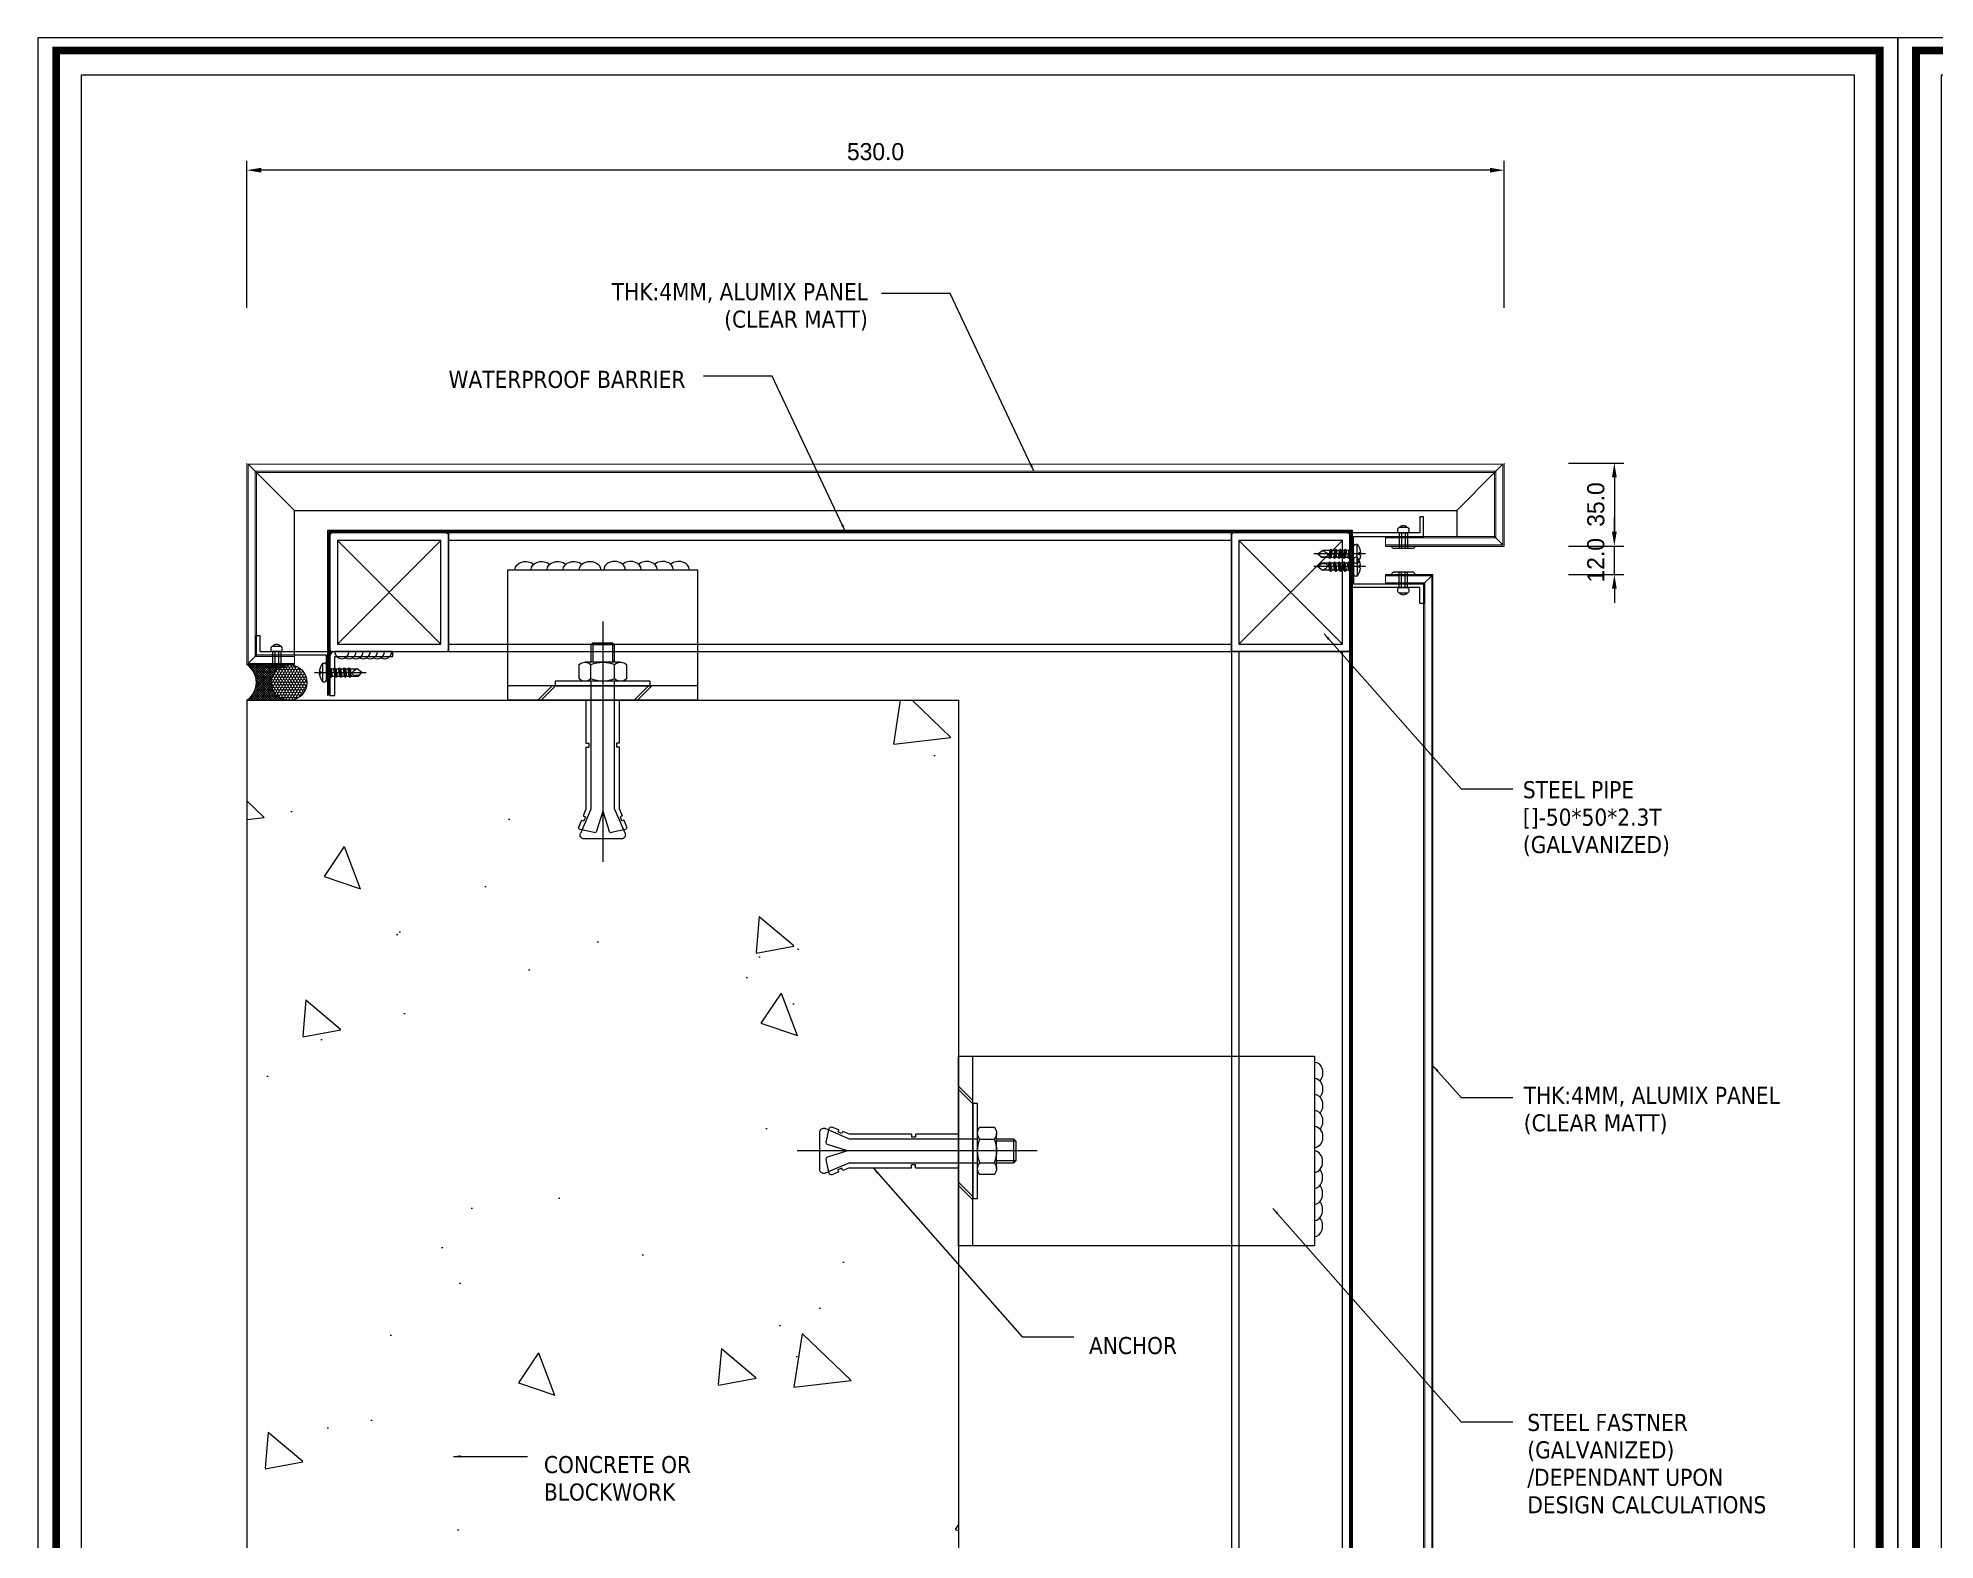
# Model space of a CAD drawing. Header units: millimetres. Extents: x 7297 to 60227, y -7497 to 19324.
# Drawn here: x 14381 to 15180, y 10551 to 11184 of the extents above; entities that cross this region are included whole.
import ezdxf

# ---------------------------------------------------------------- set-up
doc = ezdxf.new("R2010")
doc.units = ezdxf.units.MM
doc.linetypes.add('HIDDEN', pattern=[0.375, 0.25, -0.125])
for name, color, linetype in [('NS_AL_MOLD', 7, 'Continuous'), ('NS_BRACKET_NUTS', 1, 'Continuous'), ('NS_CAULKING', 8, 'Continuous'), ('NS_COL_GREEN', 3, 'Continuous'), ('NS_COL_L-GREY', 8, 'Continuous'), ('NS_COL_MAGENTA', 6, 'Continuous'), ('NS_COL_RED', 1, 'Continuous'), ('NS_COL_YELLOW', 2, 'Continuous'), ('NS_CON', 8, 'Continuous'), ('NS_DIM', 1, 'Continuous'), ('NS_FORM', 7, 'Continuous'), ('NS_FRAME', 253, 'Continuous'), ('NS_PIPE_FRAME', 2, 'Continuous'), ('NS_RIVET_SCREW', 1, 'Continuous'), ('NS_TEXT', 2, 'Continuous'), ('NS_WATERPROOF', 150, 'Continuous'), ('NS_WELD', 1, 'Continuous')]:
    doc.layers.add(name, color=color, linetype=linetype)
doc.layers.add('NS_AL_PANEL', color=32, linetype='Continuous', lineweight=9)
doc.styles.add('Expo M', font='Expo M.ttf')
doc.styles.add('HGTXT', font='romans.shx', dxfattribs={"bigfont": 'whgtxt.shx'})
doc.dimstyles.new('DS2', dxfattribs={"dimscale": 2, "dimtxt": 1.8, "dimasz": 1.5, "dimexe": 1, "dimexo": 1, "dimgap": 0.5, "dimtad": 1, "dimtoh": 1, "dimdec": 1, "dimzin": 1, "dimdsep": 46, "dimtxsty": 'Expo M', "dimcen": 2, "dimadec": 1, "dimazin": 0, "dimtfac": 1, "dimtdec": 4, "dimtix": 1, "dimtmove": 1, "dimatfit": 3, "dimfxl": 1, "dimtolj": 1, "dimtzin": 1, "dimarcsym": 0})
doc.dimstyles.new('N-SPACE', dxfattribs={"dimscale": 4, "dimtxt": 1.8, "dimasz": 1.5, "dimexe": 1, "dimexo": 1, "dimgap": 1, "dimtad": 1, "dimtoh": 1, "dimdec": 1, "dimzin": 1, "dimdsep": 46, "dimtxsty": 'Expo M', "dimcen": 2, "dimclrd": 1, "dimclre": 1, "dimclrt": 2, "dimadec": 1, "dimazin": 0, "dimtfac": 1, "dimtdec": 1, "dimtix": 1, "dimtmove": 1, "dimatfit": 3, "dimfxl": 1, "dimtolj": 1, "dimtzin": 1, "dimarcsym": 0})

# ---------------------------------------------------------------- blocks, each defined once
blk = doc.blocks.new('피스')
for p, q in [((-4, 1.5), (-4, 1.000000000001818)), ((-4, 1.5), (4, 1.5)), ((-3, 0), (3, 0)), ((-0.5, 2.979417234224456), (-0.3999999999941792, 2.303861639979004)), ((-0.3999999999941792, 2.303861639979004), (0.4000000000087312, 2.303861639979004)), ((0, 4.994234959285676), (-1.45519e-11, -16.76617960838484)), ((0.5, 2.979417234226275), (0.4000000000087312, 2.303861639979004)), ((4, 1.5), (4, 1)), ((2, -1.5), (-2, -2)), ((-1.5, -1.5), (-2, -2)), ((-2, -2), (-1.5, -2.5)), ((-1.5, -3.5), (-2, -4)), ((2, -3.5), (-2, -4)), ((-2, -4), (-1.5, -4.5)), ((-1.5, -5.5), (-2, -6)), ((2, -5.5), (-2, -6)), ((-2, -6), (-1.5, -6.5)), ((-1.5, -7.5), (-2, -8)), ((2, -7.5), (-2, -8)), ((-1.5, -0.499999999998181), (-1.5, -1.5)), ((1.5, -1), (-1.5, -1.5)), ((1.5, -2), (-1.5, -2.5)), ((-1.5, -2.5), (-1.5, -3.5)), ((1.5, -3), (-1.5, -3.5)), ((1.5, -4), (-1.5, -4.5)), ((-1.5, -4.5), (-1.5, -5.5)), ((1.5, -5), (-1.5, -5.5)), ((1.5, -6), (-1.5, -6.5)), ((-1.5, -6.5), (-1.5, -7.5)), ((1.5, -7), (-1.5, -7.5)), ((1.5, -0.5), (1.5, -1)), ((1.5, -1), (2, -1.5)), ((2, -1.5), (1.5, -2)), ((1.5, -2), (1.5, -3)), ((1.5, -3), (2, -3.5)), ((2, -3.5), (1.5, -4)), ((1.5, -4), (1.5, -5)), ((1.5, -5), (2, -5.5)), ((2, -5.5), (1.5, -6)), ((1.5, -6), (1.5, -7)), ((1.5, -7), (2, -7.5)), ((2, -7.5), (1.5, -8)), ((-2, -8), (-1.5, -8.5)), ((-1.5, -9.5), (-2, -10)), ((2, -9.5), (-2, -10)), ((-2, -10), (-1.5, -10.5)), ((1.5, -8), (-1.5, -8.5)), ((-1.5, -8.5), (-1.5, -9.5)), ((1.5, -9), (-1.5, -9.5)), ((1.5, -10), (-1.5, -10.5)), ((-1.5, -10.5), (-1.5, -13.5)), ((0, -15), (-1.5, -13.5)), ((-1.269135901500703, -13.5375327857655), (-1.269135901500703, -11.96914375120104)), ((0, -15), (-1.269135901500703, -13.5375327857655)), ((0, -15), (1.5, -13.02794578865905)), ((1.5, -13.02794578865905), (0.5961351330624894, -11.4678394157454)), ((1.5, -8), (1.5, -9)), ((1.5, -9), (2, -9.5)), ((2, -9.5), (1.5, -10)), ((1.5, -10), (1.5, -13.02794578865905))]:
    blk.add_line(p, q)
for centre, radius, start, end in [((0, -3.083333333335759), 6.08333333333516, 94.71456054081824, 131.1120904393839), ((-3, 1.000000000001818), 1, 180, 270), ((-2, -0.499999999998181), 0.5, 0, 90), ((0, -3.083333333335759), 6.08333333333516, 48.88790956061607, 85.28543945918176), ((2, -0.5), 0.5, 90, 180), ((3, 1), 1, 270, 0), ((-0.2691359015007038, -11.96914375120104), 1, 30.08633172329508, 180)]:
    blk.add_arc(centre, radius, start, end)
blk = doc.blocks.new('N-SCREW')
blk.add_blockref('피스', (17.25025960282073, -1.028045323091646))
blk = doc.blocks.new('*U98')
for p, q in [((1.000000000003638, 49.99999999998909), (0, 49.99999999998545)), ((3.637978807091713e-12, 48.99999999998909), (0, 49.99999999998545)), ((9.094947017729282e-11, 48.99999999998909), (3.637978807091713e-12, 0.9999999999890861)), ((49.00000000019281, 49.99999999998909), (1.000000000090949, 49.99999999998909)), ((49.00000000000364, 49.99999999998909), (50.00000000000728, 49.99999999998545)), ((50.00000000000364, 48.99999999998909), (50.00000000000728, 49.99999999998545)), ((50.00000000000364, 0.9999999999890861), (50.00000000019281, 48.99999999998909)), ((3.20000000005166, 3.199999999957071), (46.80000000014479, 46.8000000000211)), ((46.80000000001382, 3.200000000000728), (3.200000000080763, 46.79999999996289)), ((3.637978807091713e-12, 0.999999999996362), (0, 0)), ((1.000000000003638, -3.637978807091713e-12), (0, 0)), ((50.00000000000364, 0.9999999999890861), (50.00000000000728, -7.275957614183426e-12)), ((1.000000000003638, -1.091393642127514e-11), (49.00000000000364, -1.091393642127514e-11)), ((49.00000000000364, -1.091393642127514e-11), (50.00000000000728, -7.275957614183426e-12))]:
    blk.add_line(p, q)
blk.add_lwpolyline([(3.200000000080763, 46.79999999997744), (3.200000000008004, 3.200000000000728), (46.80000000001382, 3.200000000000728), (46.80000000018845, 46.79999999997744)], close=True)
for centre, radius, start, end in [((1.000000000087311, 48.99999999999272), 0.9999999999962358, 89.99999999979156, 180.0000000002084), ((49.00000000018917, 48.99999999998545), 1.000000000003558, 2.08440831604393e-10, 89.99999999979156), ((1.000000000007276, 0.999999999992724), 1.000000000003781, 180.0000000002084, 269.9999999997916), ((49.00000000000728, 0.9999999999854481), 0.9999999999964124, 269.9999999997916, 2.08440831604393e-10)]:
    blk.add_arc(centre, radius, start, end)
blk = doc.blocks.new('AL-TEMPLATE')
at = {"color": 8}
for p, q in [((2716.817341244991, 1392.968256307027), (2800.017341244944, 1392.968256307027)), ((2716.817341244991, 1376.328256307072), (2800.017341244944, 1376.328256307072)), ((2716.817341244991, 1359.688256307058), (2800.017341244944, 1359.688256307058)), ((2716.817341244991, 1343.048256307044), (2800.017341244944, 1343.048256307044)), ((2716.817341244991, 1326.40825630703), (2800.017341244944, 1326.40825630703)), ((2716.817341244991, 1309.768256307074), (2800.017341244944, 1309.768256307074)), ((2716.817341244991, 1293.12825630706), (2800.017341244944, 1293.12825630706)), ((2716.817341244991, 1276.488256307046), (2800.017341244944, 1276.488256307046)), ((2716.817341244991, 1259.848256307032), (2800.017341244944, 1259.848256307032)), ((2716.817341244991, 1243.208256307193), (2800.017341244944, 1243.208256307193)), ((2716.817341244991, 1209.928256307106), (2800.017341244944, 1209.928256307106)), ((2716.817341244991, 1193.288256307093), (2800.017341244944, 1193.288256307093)), ((2716.817341244991, 1176.648256307137), (2800.017341244944, 1176.648256307137)), ((2716.817341244991, 1118.408256307088), (2800.017341244944, 1118.408256307088)), ((2716.817341244991, 1076.808256307053), (2800.017341244944, 1076.808256307053)), ((2716.817341244991, 1051.848256307032), (2800.017341244944, 1051.848256307032))]:
    blk.add_line(p, q, dxfattribs=at)
at = {"color": 7, "ltscale": 2}
blk.add_lwpolyline([(1972.337341245009, 1515.248256307055), (1972.337341245009, 921.2482563070553), (2812.337341245009, 921.2482563070553), (2812.337341245009, 1515.248256307055)], close=True, dxfattribs=at)
at = {"color": 8}
for points, const_width in [([(1976.337341245009, 1509.448256307067), (2808.337341245009, 1509.448256307067), (2808.337341245009, 927.0482563070436), (1976.337341245009, 927.0482563070436)], 2.49600000000001), ([(2716.817341244991, 1501.315819858999), (2800.017341244944, 1501.315819858999), (2800.017341244944, 1418.115819859046), (2716.817341244991, 1418.115819859046)], 1.664000000000007), ([(2716.817341244991, 1409.795819859039), (2800.017341244944, 1409.795819859039), (2800.017341244944, 1026.888256307069), (2716.817341244991, 1026.888256307069)], 1.664000000000007)]:
    blk.add_lwpolyline(points, close=True, dxfattribs=dict(at, const_width=const_width))
at = {"color": 9}
blk.add_lwpolyline([(1984.073093346065, 1501.315819858999), (2709.081589143934, 1501.315819858999), (2709.081589143934, 935.1806927550533), (1984.073093346065, 935.1806927550533)], close=True, dxfattribs=at)
at = {"color": 8, "const_width": 1.664000000000007}
for points in [[(2716.817341244991, 1226.56825630712), (2800.017341244944, 1226.56825630712)], [(2716.817341244991, 1160.008256307123), (2800.017341244944, 1160.008256307123)]]:
    blk.add_lwpolyline(points, dxfattribs=at)
at = {"color": 146, "true_color": 0x105689, "insert": (2721.064084730931, 1496.933776893115), "char_height": 3.669809794559644, "attachment_point": 1, "style": 'HGTXT'}
blk.add_mtext('{\\fExpo M|b0|i0|c129|p18;엔스페이스 (주)}', dxfattribs=at)
at = {"insert": (2720.942790329573, 1489.171685933317), "char_height": 2.348678268518172, "attachment_point": 1, "style": 'HGTXT'}
blk.add_mtext('서울시 강남구 논현로 161길11 엔빌딩 4F\\PTEL 02 575-2077  FAX 02 575-2071', dxfattribs=at)
at = {"color": 8, "char_height": 2.555904000000012, "attachment_point": 1}
for s, insert, width in [('NOTE', (2720.758984766413, 1404.725116502454), 438.9675663360018), ('DESIGNED BYNOTE', (2719.009706649907, 1224.393257073029), 438.9675663360018), ('DRAWN BYNOTE', (2719.557141416684, 1209.040793254466), 438.9675663360018), ('CHECKED BYNOTE', (2719.557141416684, 1192.245637713368), 438.9675663360018), ('APPROVED BYNOTE', (2720.104568006915, 1175.040101810959), 438.9675663360018), ('DRAWING TITLE', (2720.104568006915, 1158.400101811003), 438.9675264000018), ('SCALE', (2720.104568006915, 1116.800101810968), 438.9675264000018), ('{\\fﾱﾼﾸﾲ|b0|i0|c129|p49;DATE}', (2720.104568006915, 1075.200101810875), 438.9675264000018), ('SHEET NO.', (2720.104568006915, 1050.240101810912), 438.9675264000018)]:
    blk.add_mtext(s, dxfattribs=dict(at, insert=insert, width=width))
blk = doc.blocks.new('*U211')
blk.add_lwpolyline([(0, 0), (50, 0), (50, 540.6167086481364), (0, 540.6167086481364)], close=True)
at = {"linetype": 'HIDDEN'}
blk.add_lwpolyline([(3.199999999999818, 0), (46.80000000000018, 0), (46.80000000000018, 540.6167086481364), (3.199999999999818, 540.6167086481364)], close=True, dxfattribs=at)
blk = doc.blocks.new('set anchor')
for p, q in [((0, -27.16666666666606), (0, 74.08333333333303)), ((7.878024141747574, 64.5), (-7.878024141748028, 64.5)), ((-8.887587518995133, 56.51063546415207), (-10.05254737541873, 59.42303510521106)), ((-3.660509358127456, 61.83470162411959), (-9.459592181196513, 60.54601655232636)), ((-5.000000000000455, 51.99999999999909), (-9.40728351726466, 62.17065427060879)), ((-8.887587518995133, 56.51063546415207), (-7.97772672293604, 56.84929640348037)), ((-7.28697478498998, 55.15260646604929), (-7.97772672293604, 56.84929640348037)), ((-4.547473508864641e-13, 52.83333333333303), (-2.685629159934251, 61.27388212169717)), ((0, 52.83333333333303), (2.685629159933796, 61.27388212169717)), ((9.459592181196058, 60.54601655232636), (3.660509358127001, 61.83470162411959)), ((5, 51.99999999999909), (9.407283517264204, 62.17065427060879)), ((7.286974784989525, 55.15260646604929), (7.977726722935586, 56.84929640348037)), ((8.887587518994224, 56.51063546415207), (7.977726722935586, 56.84929640348037)), ((8.887587518994678, 56.51063546415207), (10.05254737541782, 59.42303510521106)), ((-8.19805604530302, 54.78680677992088), (-7.28697478498998, 55.15260646604929)), ((-7.08333333333394, 51.99999999999909), (-8.19805604530302, 54.78680677992088)), ((-7.08333333333394, 25.83333333333394), (-7.08333333333394, 51.99999999999909)), ((-5.000000000000455, -2), (-5.000000000000455, 51.99999999999909)), ((5, 51.99999999999909), (5, -2)), ((7.08333333333303, 51.99999999999909), (8.19805604530211, 54.78680677992088)), ((7.08333333333303, 51.99999999999909), (7.08333333333303, 25.83333333333394)), ((8.19805604530211, 54.78680677992088), (7.286974784989525, 55.15260646604929)), ((-7.08333333333394, 25.83333333333394), (-5.833333333333485, 25.83333333333394)), ((-7.08333333333394, 6), (-7.08333333333394, 24.16666666666697)), ((-7.08333333333394, 24.16666666666697), (-5.833333333333485, 24.16666666666697)), ((-5.833333333333485, 24.16666666666697), (-5.833333333333485, 25.83333333333394)), ((7.08333333333303, 25.83333333333394), (5.83333333333303, 25.83333333333394)), ((5.83333333333303, 24.16666666666697), (5.83333333333303, 25.83333333333394)), ((7.08333333333303, 24.16666666666697), (5.83333333333303, 24.16666666666697)), ((7.08333333333303, 24.16666666666697), (7.08333333333303, 6)), ((-20, 0), (20, 0)), ((-20, -2), (-20, 0)), ((20, 0), (20, -2)), ((20, -2), (-20, -2)), ((7.5, -2), (-7.499999999995453, -2)), ((7.5, -2), (-7.499999999995453, -2)), ((-5.000000000002274, -3.010362971078393), (-5.000000000002274, -9)), ((5, -3.010362971082031), (5, -9)), ((7.5, -10), (-7.499999999995453, -10)), ((-5, -17.35516112345522), (-5, -9.997680739844327)), ((-4.16666666666697, -18.18849445678825), (-4.16666666666697, -9.996714381446509)), ((4.16666666666697, -18.18849445678825), (4.16666666666606, -9.98705079746287)), ((5, -9.986084439065053), (5, -17.35516112345522)), ((5, -17.35516112345522), (-5, -17.35516112345522)), ((-4.16666666666697, -18.18849445678825), (-5, -17.35516112345522)), ((-4.16666666666697, -18.18849445678825), (4.166666666666515, -18.18849445678825)), ((5, -17.35516112345522), (4.166666666666515, -18.18849445678825))]:
    blk.add_line(p, q)
blk.add_lwpolyline([(5, -3.010362971082031, 0.2020725942163737), (-5, -3.010362971082031, 0.4041451884348061), (-10.00000000000182, -3.010362971092945), (-10.00000000000182, -8.989637028907964, 0.4041451884348061), (-5, -8.989637028918878, 0.2020725942163737), (5, -8.989637028918878, 0.4041451884348061), (10, -8.989637028908874), (10, -3.010362971092036, 0.4041451884348062)], format="xyb", close=True)
for centre, radius, start, end in [((-7.878024141748028, 62.83333333333303), 1.666666666666667, 90, 203.4286928087398), ((7.878024141747574, 62.83333333333303), 1.666666666666667, 336.5713071912602, 90), ((-9.278816799680953, 59.73252733550635), 0.8333333333333333, 102.5288077091571, 201.8014094863518), ((-3.479733976611897, 61.02121240729957), 0.8333333333333333, 17.65012421993351, 102.5288077091571), ((3.479733976611442, 61.02121240729957), 0.8333333333333333, 77.47119229084285, 162.3498757800665), ((9.278816799680499, 59.73252733550635), 0.8333333333333333, 338.1985905136482, 77.47119229084285)]:
    blk.add_arc(centre, radius, start, end)
blk = doc.blocks.new('*U210')
blk.add_lwpolyline([(0, 0), (50, 0), (50, 330.0000000000218), (0, 330.0000000000218)], close=True)
at = {"linetype": 'HIDDEN'}
blk.add_lwpolyline([(3.199999999999818, 0), (46.80000000000018, 0), (46.80000000000018, 330.0000000000218), (3.199999999999818, 330.0000000000218)], close=True, dxfattribs=at)
blk = doc.blocks.new('A$C0843732F')
for centre, start in [((0, -3), 90), ((1.455191522836685e-11, -6), 149.9999999999376), ((1.455191522836685e-11, -9), 149.9999999999376), ((4.365574568510056e-11, -12), 149.9999999999376), ((2.91038304567337e-11, -15), 149.9999999999376), ((4.365574568510056e-11, -18), 149.9999999999376), ((4.365574568510056e-11, -21), 149.9999999999376)]:
    blk.add_arc(centre, 3, start, 270)
blk = doc.blocks.new('*D356')
at = {"layer": 'NS_DIM', "color": 1, "lineweight": -2, "transparency": 16777216}
for p, q in [((14468.62191735182, 11070.6889373235), (14468.62191735182, 11132.70714314015)), ((14998.62191735158, 11070.68893732347), (14998.62191735158, 11132.70714314015)), ((14992.62191735158, 11128.70714314015), (14474.62191735182, 11128.70714314015))]:
    blk.add_line(p, q, dxfattribs=at)
at = {"layer": 'NS_DIM', "color": 1, "transparency": 16777216}
for points in [[(14474.62191735182, 11129.70714314015), (14474.62191735182, 11127.70714314015), (14468.62191735182, 11128.70714314015)], [(14992.62191735158, 11129.70714314015), (14992.62191735158, 11127.70714314015), (14998.62191735158, 11128.70714314015)]]:
    blk.add_solid(points, dxfattribs=at)
at = {"layer": 'NS_DIM', "color": 2, "transparency": 16777216, "insert": (14733.6219173517, 11136.48714314015), "char_height": 7.2, "attachment_point": 5, "style": 'Expo M'}
blk.add_mtext('\\A1;530.0', dxfattribs=at)
blk = doc.blocks.new('*D350')
at = {"layer": 'NS_DIM', "color": 1, "lineweight": -2, "transparency": 16777216}
for p, q in [((15025.79978705172, 11005.25380357278), (15049.07438271271, 11005.25380357278)), ((15045.07438271271, 10999.25380357278), (15045.07438271271, 10976.25380357269)), ((15025.79978705218, 10970.25380357269), (15049.07438271271, 10970.25380357269))]:
    blk.add_line(p, q, dxfattribs=at)
at = {"layer": 'NS_DIM', "color": 1, "transparency": 16777216}
for points in [[(15044.07438271271, 10999.25380357278), (15046.07438271271, 10999.25380357278), (15045.07438271271, 11005.25380357278)], [(15044.07438271271, 10976.25380357269), (15046.07438271271, 10976.25380357269), (15045.07438271271, 10970.25380357269)]]:
    blk.add_solid(points, dxfattribs=at)
at = {"layer": 'NS_DIM', "color": 2, "transparency": 16777216, "insert": (15037.29438271271, 10987.75380357273), "char_height": 7.2, "attachment_point": 5, "rotation": 90, "style": 'Expo M'}
blk.add_mtext('\\A1;35.0', dxfattribs=at)
blk = doc.blocks.new('*D349')
at = {"layer": 'NS_DIM', "color": 1, "lineweight": -2, "transparency": 16777216}
for p, q in [((15045.07438271317, 10976.25380357269), (15045.07438271317, 10982.25380357269)), ((15025.79978705218, 10970.25380357269), (15049.07438271317, 10970.25380357269)), ((15045.07438271317, 10958.25380357281), (15045.07438271317, 10970.25380357269)), ((15025.79978705218, 10958.25380357281), (15049.07438271317, 10958.25380357281)), ((15045.07438271317, 10952.25380357281), (15045.07438271317, 10946.25380357281))]:
    blk.add_line(p, q, dxfattribs=at)
at = {"layer": 'NS_DIM', "color": 1, "transparency": 16777216}
for points in [[(15044.07438271317, 10976.25380357269), (15046.07438271317, 10976.25380357269), (15045.07438271317, 10970.25380357269)], [(15044.07438271317, 10952.25380357281), (15046.07438271317, 10952.25380357281), (15045.07438271317, 10958.25380357281)]]:
    blk.add_solid(points, dxfattribs=at)
at = {"layer": 'NS_DIM', "color": 2, "transparency": 16777216, "insert": (15037.28538271317, 10964.25380357274), "char_height": 7.2, "attachment_point": 5, "rotation": 90, "style": 'Expo M'}
blk.add_mtext('\\A1;12.0', dxfattribs=at)

msp = doc.modelspace()

# ---------------------------------------------------------------- hatches: boundary and pattern name
at = {"layer": 'NS_CAULKING'}
h = msp.add_hatch(dxfattribs=at)
h.set_pattern_fill('ANSI37', color=256, scale=0.224999251123548, angle=179.9999999999999, style=0)
h.set_pattern_definition([(224.9999999999999, (-817723.8951780321, -1357485.821721745), (0.5051377255345539, -0.5051377255345548), []), (314.9999999999999, (-817723.8951780321, -1357485.821721745), (0.5051377255345548, 0.5051377255345538), [])])
edge = h.paths.add_edge_path()
edge.add_line((14482.12188087296, 10905.25380355761), (14486.4074865354, 10905.25380622585))
edge.add_arc((14486.4011596817, 10912.75379634027), 7.499992782981634, 89.99999999966639, 270.0483336543875, ccw=False)
edge.add_line((14486.4011596817, 10920.25378912328), (14468.62191735182, 10920.25378912345))
edge.add_arc((14463.60372910506, 10912.7537963476), 9.023973898246895, 303.786180140682, 416.213819856396, ccw=False)
edge.add_line((14468.62191735147, 10905.25380357158), (14482.12188087296, 10905.25380355761))
h = msp.add_hatch(dxfattribs=at)
h.set_pattern_fill('HONEY', color=256, scale=0.224999251123548, angle=89.99999999999994, style=0)
h.set_pattern_definition([(90, (-1353907.224946993, 918897.3378790007), (-0.6186648359913568, 1.071558933475898), [0.7143726223172648, -1.42874524463453]), (209.9999999999999, (-1353907.224946993, 918897.3378790007), (-0.6186648400466089, -1.071558931134597), [0.7143726223172633, -1.428745244634527]), (149.9999999999999, (-1353907.224946993, 918897.3378790007), (-1.237329676037966, 2.341300818312016e-09), [-1.428745244634524, 0.714372622317262])])
edge = h.paths.add_edge_path()
edge.add_arc((14486.4011596817, 10912.75379634027), 7.499992783103911, -90, 270)
at = {"layer": 'NS_CON'}
h = msp.add_hatch(dxfattribs=at)
h.set_pattern_fill('AR-CONC', color=256, angle=-90.00000000000001)
h.set_pattern_definition([(320, (24352.90987582665, -106420.8352156054), (-15.93908553890312, -182.184668996004), [19.05, -209.55]), (265, (24352.90987582665, -106420.8352156054), (191.0568452390351, 35.24342142496931), [15.24, -167.64058417]), (10.45144469999994, (24351.5816223266, -106436.0172226054), (175.1177519121951, -146.9412470903533), [16.19000879999999, -178.0902445999999]), (316.1842, (24403.70987582669, -106420.8352156054), (-42.0423279327272, -271.0790408921299), [28.575, -314.325]), (6.635557609999901, (24400.2063758267, -106443.4251156054), (247.4261245977215, -237.4041340515031), [24.28502314, -267.13560816]), (261.18415117, (24403.70987582669, -106420.8352156054), (247.4261245855326, -237.4041340649771), [22.85996707, -251.45973192]), (291, (24391.00987582662, -106446.2352156054), (-102.2651981870876, -151.6143912691325), [19.05, -209.55]), (236, (24391.00987582662, -106446.2352156054), (184.1879661223193, -61.80202834764711), [15.24, -167.64]), (341.4514449999999, (24382.48777592668, -106458.8697482054), (81.9227688859052, -213.4164192787162), [16.1900088, -178.0899376]), (307.5, (24352.90987582665, -106420.8352156054), (84.55503887315311, -3.088603250591832), [0, -165.607999999999, 0, -170.179999999999, 0, -168.274999999999]), (277.5, (24352.90987582665, -106420.8352156054), (100.1805748181195, -66.81966251030576), [0, -97.02799999999998, 0, -161.798, 0, -64.13499999999999]), (237.5, (24352.90987582665, -106364.1932156054), (-5.728743992673468, -135.5905951668714), [0, -63.5, 0, -198.12, 0, -262.89]), (227.5, (24352.90987582665, -106338.7932156054), (25.426491033333, -148.129181386018), [0, -82.55, 0, -131.572, 0, -186.69])])
h.paths.add_polyline_path([(14768.6219173304, 10385.13710937502), (14768.62191733028, 10905.25380357272), (14468.62191735158, 10905.25380357272), (14468.6219173517, 10385.13710937499)])

# ---------------------------------------------------------------- linework, layer by layer
at = {"layer": 'NS_AL_MOLD'}
for points in [[(14934.8719173517, 10966.04580357262), (14935.1219173517, 10966.17380357264), (14934.8719173517, 10966.30180357267), (14935.1219173517, 10966.42980357269), (14934.8719173517, 10966.55780357272), (14935.1219173517, 10966.68580357275), (14934.8719173517, 10966.81380357277), (14935.1219173517, 10966.9418035728), (14934.8719173517, 10967.06980357282), (14935.1219173517, 10967.19780357262), (14934.8719173517, 10967.32580357264), (14935.1219173517, 10967.45380357267), (14934.8719173517, 10967.5818035727), (14935.1219173517, 10967.70980357272), (14934.8719173517, 10967.83780357275), (14935.1219173517, 10967.96580357277), (14935.1219173517, 10974.25380357272), (14964.6219173524, 10974.25380357272), (14964.6219173524, 10982.50380357272), (14963.1219173524, 10982.50380357272), (14963.1219173524, 10975.75380357272), (14933.6219173517, 10975.75380357272), (14933.6219173517, 10963.25380357272), (14935.1219173517, 10963.25380357272), (14935.1219173517, 10964.12580357269), (14934.8719173517, 10964.25380357272), (14935.1219173517, 10964.38180357274), (14934.8719173517, 10964.50980357277), (14935.1219173517, 10964.63780357279), (14934.8719173517, 10964.76580357282), (14935.1219173517, 10964.89380357261), (14934.8719173517, 10965.02180357264), (14935.1219173517, 10965.14980357267), (14934.8719173517, 10965.27780357269), (14935.1219173517, 10965.40580357272), (14934.8719173517, 10965.53380357274), (14935.1219173517, 10965.66180357277), (14934.8719173517, 10965.7898035728), (14935.1219173517, 10965.91780357282)], [(14934.8719173517, 10962.46180357293), (14935.1219173517, 10962.33380357291), (14934.8719173517, 10962.20580357288), (14935.1219173517, 10962.07780357285), (14934.8719173517, 10961.94980357283), (14935.1219173517, 10961.8218035728), (14934.8719173517, 10961.69380357278), (14935.1219173517, 10961.56580357275), (14934.8719173517, 10961.43780357272), (14935.1219173517, 10961.30980357293), (14934.8719173517, 10961.1818035729), (14935.1219173517, 10961.05380357288), (14934.8719173517, 10960.92580357285), (14935.1219173517, 10960.79780357283), (14934.8719173517, 10960.6698035728), (14935.1219173517, 10960.54180357277), (14935.1219173517, 10954.25380357283), (14964.6219173524, 10954.25380357283), (14964.6219173524, 10946.00380357283), (14963.1219173524, 10946.00380357283), (14963.1219173524, 10952.75380357283), (14933.6219173517, 10952.75380357283), (14933.6219173517, 10965.25380357283), (14935.1219173517, 10965.25380357283), (14935.1219173517, 10964.38180357286), (14934.8719173517, 10964.25380357283), (14935.1219173517, 10964.12580357281), (14934.8719173517, 10963.99780357278), (14935.1219173517, 10963.86980357275), (14934.8719173517, 10963.74180357273), (14935.1219173517, 10963.61380357293), (14934.8719173517, 10963.48580357291), (14935.1219173517, 10963.35780357288), (14934.8719173517, 10963.22980357286), (14935.1219173517, 10963.10180357283), (14934.8719173517, 10962.9738035728), (14935.1219173517, 10962.84580357278), (14934.8719173517, 10962.71780357275), (14935.1219173517, 10962.58980357273)], [(14502.37191735211, 10916.04578912218), (14502.12191735211, 10916.17378912221), (14502.37191735211, 10916.30178912224), (14502.12191735211, 10916.42978912226), (14502.37191735211, 10916.55778912229), (14502.12191735211, 10916.68578912232), (14502.37191735211, 10916.81378912234), (14502.12191735211, 10916.94178912237), (14502.37191735211, 10917.06978912239), (14502.12191735211, 10917.19778912219), (14502.37191735211, 10917.32578912221), (14502.12191735211, 10917.45378912224), (14502.37191735211, 10917.58178912227), (14502.12191735211, 10917.70978912229), (14502.37191735211, 10917.83778912232), (14502.12191735211, 10917.96578912234), (14502.12191735211, 10924.25378912229), (14472.62191735141, 10924.25378912229), (14472.62191735141, 10932.50378912229), (14474.12191735141, 10932.50378912229), (14474.12191735141, 10925.75378912229), (14503.62191735211, 10925.75378912229), (14503.62191735211, 10913.25378912229), (14502.12191735211, 10913.25378912229), (14502.12191735211, 10914.12578912226), (14502.37191735211, 10914.25378912229), (14502.12191735211, 10914.38178912231), (14502.37191735211, 10914.50978912234), (14502.12191735211, 10914.63778912236), (14502.37191735211, 10914.76578912239), (14502.12191735211, 10914.89378912218), (14502.37191735211, 10915.02178912221), (14502.12191735211, 10915.14978912224), (14502.37191735211, 10915.27778912226), (14502.12191735211, 10915.40578912229), (14502.37191735211, 10915.53378912231), (14502.12191735211, 10915.66178912234), (14502.37191735211, 10915.78978912237), (14502.12191735211, 10915.91778912239)]]:
    msp.add_lwpolyline(points, close=True, dxfattribs=at)
at = {"layer": 'NS_AL_PANEL'}
for p, q in [((14468.62191735187, 10920.25378912223), (14468.62191735182, 11005.25380357277)), ((14469.12191735182, 10920.75378912229), (14469.12191735182, 11004.75380357272)), ((14469.12191735182, 11004.75380357274), (14998.12191735205, 11004.75380357274)), ((14472.62191735182, 11001.25380357277), (14469.12191735182, 11004.75380357277)), ((14994.62191735211, 11001.25380357277), (14998.12191735205, 11004.75380357277)), ((14998.12191735205, 11004.75380357274), (14998.12191735263, 10970.75380357274)), ((14998.62191735205, 11005.25380357321), (14998.62191735252, 10970.25380357283)), ((14472.12191735199, 10923.75378912226), (14472.12191735182, 11001.75380357277)), ((14472.12191735182, 11001.7538035728), (14995.12191735211, 11001.7538035728)), ((14472.62191735187, 10924.25378912229), (14472.62191735187, 11001.25380357283)), ((14472.62191735182, 11001.25380357283), (14994.62191735211, 11001.2538035728)), ((14994.62191735205, 11001.2538035728), (14994.6219173524, 10974.25380357272)), ((14995.12191735211, 11001.75380357277), (14995.12191735252, 10973.75380357269)), ((14994.62191735246, 10974.25380357272), (14948.62191735222, 10974.25380357272)), ((14948.62191735222, 10970.25380357277), (14948.62191735222, 10974.25380357272)), ((14995.1219173524, 10973.75380357269), (14948.62191735217, 10973.75380357272)), ((14994.6219173524, 10974.25380357272), (14998.12191735246, 10970.75380357274)), ((14998.12191735246, 10970.75380357277), (14948.62191735217, 10970.75380357272)), ((14998.6219173524, 10970.25380357272), (14948.62191735222, 10970.25380357272)), ((14968.62191735205, 10958.25380357283), (14948.62191735222, 10958.25380357283)), ((14948.62191735222, 10958.25380357277), (14948.62191735222, 10954.25380357283)), ((14968.12191735217, 10957.75380357283), (14948.62191735217, 10957.75380357283)), ((14964.6219173524, 10954.25380357283), (14968.12191735217, 10957.75380357283)), ((14968.12191735141, 10385.13710937499), (14968.12191735205, 10957.7538035728)), ((14968.62191735211, 10958.25380357277), (14968.62191735205, 10385.13710937499)), ((14965.12191735217, 10954.75380357283), (14948.62191735217, 10954.75380357283)), ((14964.6219173524, 10954.25380357283), (14948.62191735222, 10954.25380357283)), ((14964.62191735333, 10385.13710937502), (14964.62191735187, 10954.25380357277)), ((14965.12191735199, 10385.13710937499), (14965.12191735199, 10954.7538035728)), ((14468.62191735176, 10920.25378912229), (14488.62191735158, 10920.25378912229)), ((14472.62191735141, 10924.25378912229), (14469.12191735164, 10920.75378912229)), ((14469.12191735164, 10920.75378912229), (14488.62191735164, 10920.75378912229)), ((14472.12191735164, 10923.75378912229), (14488.62191735164, 10923.75378912229)), ((14472.62191735141, 10924.25378912229), (14488.62191735158, 10924.25378912229)), ((14488.62191735158, 10920.25378912234), (14488.62191735158, 10924.25378912229))]:
    msp.add_line(p, q, dxfattribs=at)
at = {"layer": 'NS_BRACKET_NUTS'}
for p, q in [((14658.6186596741, 10911.25380357274), (14578.61865966223, 10911.25380357274)), ((14774.62191735158, 10675.25380356084), (14774.62191735158, 10755.25380357272))]:
    msp.add_line(p, q, dxfattribs=at)
for points in [[(14578.61865966223, 10905.25380357274), (14578.6251750417, 10960.25554086901), (14658.62517505357, 10960.25554086901), (14658.6186596741, 10905.25380357274)], [(14768.62191735158, 10755.25380357272), (14918.6219173581, 10755.24728819324), (14918.6219173581, 10675.24728818137), (14768.62191735158, 10675.25380356084)]]:
    msp.add_lwpolyline(points, close=True, dxfattribs=at)
at = {"layer": 'NS_COL_GREEN'}
msp.add_lwpolyline([(14505.62191735205, 10907.25380357277), (14505.62191735205, 10923.75378912229), (14530.12191735205, 10923.75378912229), (14530.12191735205, 10925.75378912229), (14505.62191735205, 10925.75378912229, 0.4142135623732282), (14503.62191735205, 10923.75378912229), (14503.62191735205, 10907.25380357277)], format="xyb", close=True, dxfattribs=at)
at = {"layer": 'NS_COL_L-GREY'}
for p, q in [((14488.62191735158, 10985.25380357277), (14472.62191735187, 11001.25380357272)), ((14994.62191735205, 11001.2538035728), (14978.62191735234, 10985.25380357277)), ((14488.62191735164, 10985.25380357277), (14978.6219173524, 10985.25380357277)), ((14488.62191735158, 10924.25378912229), (14488.62191735164, 10985.25380357277)), ((14978.62191735234, 10985.25380357277), (14978.62191735234, 10974.25380357272))]:
    msp.add_line(p, q, dxfattribs=at)
at = {"layer": 'NS_COL_MAGENTA'}
for p, q in [((14948.62191735222, 10970.25380357272), (14998.6219173524, 10970.25380357283)), ((14948.62191735222, 10958.25380357283), (14968.62191735205, 10958.25380357277)), ((14488.62191735158, 10920.25378912229), (14468.62191735176, 10920.25378912234))]:
    msp.add_line(p, q, dxfattribs=at)
at = {"layer": 'NS_COL_RED'}
for p, q in [((14591.30149186673, 10905.25380357274), (14597.30149186766, 10911.25380357274)), ((14592.71570542958, 10905.25380357274), (14598.71570543051, 10911.25380357274)), ((14631.85402630587, 10905.25380357274), (14637.8540263068, 10911.25380357274)), ((14633.26823986872, 10905.25380357274), (14639.26823986965, 10911.25380357274)), ((14768.62191735158, 10742.57097136821), (14774.62191735158, 10736.57097136728)), ((14768.62191735158, 10741.15675780536), (14774.62191735158, 10735.15675780443)), ((14768.62191735158, 10702.01843692908), (14774.62191735158, 10696.01843692815)), ((14768.62191735158, 10700.60422336623), (14774.62191735158, 10694.6042233653))]:
    msp.add_line(p, q, dxfattribs=at)
msp.add_circle((14486.4011596817, 10912.75379634044, 1.60383172504317e-08), 7.499992782929288, dxfattribs=at)
msp.add_arc((14463.6037291075, 10912.7537963476), 9.02397389598058, 303.7861801317062, 56.21381986829382, dxfattribs=at)
at = {"layer": 'NS_COL_RED', "extrusion": (0, 0, -1)}
for centre, major_axis, ratio, start_param, end_param in [((14586.12574041556, 10960.25554086901), (-4.515030073415033, 6.072573871112973e-14), 0.7728373534075187, -1.731947918415244e-14, 2.418858405776367), ((14592.89828552553, 10960.25554086901), (-4.515030073415033, 6.072573871112973e-14), 0.7728373534075187, -1.731947918415244e-14, 2.418858405776367), ((14599.67083063596, 10960.25554086901), (-4.515030073415033, 6.072573871112973e-14), 0.7728373534075187, -1.731947918415244e-14, 2.418858405776367), ((14606.44337574593, 10960.25554086901), (-4.515030073415033, 6.072573871112973e-14), 0.7728373534075187, -1.731947918415244e-14, 2.418858405776367), ((14613.2159208559, 10960.25554086901), (4.515030073415033, -2.76465856373088e-16), 0.77283735340753, 3.141592653589793, 6.283185307179586), ((14918.6219173581, 10748.18745307331), (6.044927285475664e-14, 4.515030073415033), 0.7728373534075187, -1.731947918415244e-14, 2.418858405776367), ((14918.6219173581, 10741.41490796335), (6.044927285475664e-14, 4.515030073415033), 0.7728373534075187, -1.731947918415244e-14, 2.418858405776367), ((14918.6219173581, 10734.64236285291), (6.044927285475664e-14, 4.515030073415033), 0.7728373534075187, -1.731947918415244e-14, 2.418858405776367), ((14918.6219173581, 10727.86981774294), (6.044927285475664e-14, 4.515030073415033), 0.7728373534075187, -1.731947918415244e-14, 2.418858405776367), ((14918.6219173581, 10721.09727263297), (0, -4.515030073415033), 0.77283735340753, 3.141592653589793, 6.283185307179586)]:
    msp.add_ellipse(centre, major_axis=major_axis, ratio=ratio, start_param=start_param, end_param=end_param, dxfattribs=at)
at = {"layer": 'NS_COL_RED'}
for centre, major_axis, ratio, start_param, end_param in [((14623.58093537498, 10960.25554086901), (-4.515030073415033, -5.881362822459236e-13), 0.77283735340753, 3.141592653589624, 6.283185307179417), ((14630.35348048541, 10960.25554086901), (-4.515030073415033, -6.017280699838355e-14), 0.7728373534075187, 3.141592653589775, 5.56045105936616), ((14637.12602559538, 10960.25554086901), (-4.515030073415033, -6.017280699838355e-14), 0.7728373534075187, 3.141592653589775, 5.56045105936616), ((14643.89857070558, 10960.25554086901), (-4.515030073415033, -6.017280699838355e-14), 0.7728373534075187, 3.141592653589775, 5.56045105936616), ((14650.67111581578, 10960.25554086901), (-4.515030073415033, -6.017280699838355e-14), 0.7728373534075187, 3.141592653589775, 5.56045105936616), ((14918.6219173581, 10710.7322581139), (-5.884127481022967e-13, 4.515030073415033), 0.77283735340753, 3.141592653589624, 6.283185307179417), ((14918.6219173581, 10703.95971300346), (-6.044927285475664e-14, 4.515030073415033), 0.7728373534075187, 3.141592653589775, 5.56045105936616), ((14918.6219173581, 10697.18716789349), (-6.044927285475664e-14, 4.515030073415033), 0.7728373534075187, 3.141592653589775, 5.56045105936616), ((14918.6219173581, 10690.41462278329), (-6.044927285475664e-14, 4.515030073415033), 0.7728373534075187, 3.141592653589775, 5.56045105936616), ((14918.6219173581, 10683.64207767309), (-6.044927285475664e-14, 4.515030073415033), 0.7728373534075187, 3.141592653589775, 5.56045105936616)]:
    msp.add_ellipse(centre, major_axis=major_axis, ratio=ratio, start_param=start_param, end_param=end_param, dxfattribs=at)
at = {"layer": 'NS_COL_YELLOW'}
for p, q in [((14468.62191735158, 10905.25380357277), (14468.62191735153, 10385.13710937505)), ((14468.62191735182, 10905.25380357277), (14768.62191735158, 10905.25380357272)), ((14768.62191735158, 10905.25380357277), (14768.62191735164, 10385.13710937502))]:
    msp.add_line(p, q, dxfattribs=at)
at = {"layer": 'NS_RIVET_SCREW'}
for p, q in [((14957.87191735158, 10978.06858105187, 3.685088400323558e-08), (14954.37191735903, 10978.06858105187, 3.685088400323558e-08)), ((14954.37191735903, 10975.75381596361), (14954.37191735903, 10969.20380356883)), ((14955.37191735158, 10975.75381596361), (14955.37191735158, 10969.20380356883)), ((14956.87191735903, 10975.75381596361), (14956.87191735903, 10969.20380356883)), ((14957.87191735158, 10975.75381596361), (14957.87191735158, 10969.20380356883)), ((14959.97191736052, 10969.20380356883), (14952.27191735009, 10969.20380356883)), ((14959.97191736052, 10959.30380357672), (14952.27191735009, 10959.30380357672)), ((14954.37191735903, 10952.75379118193), (14954.37191735903, 10959.30380357672)), ((14955.37191735158, 10952.75379118193), (14955.37191735158, 10959.30380357672)), ((14956.87191735903, 10952.75379118193), (14956.87191735903, 10959.30380357672)), ((14957.87191735158, 10952.75379118193), (14957.87191735158, 10959.30380357672)), ((14957.87191735158, 10950.43902609367, 3.685088400323558e-08), (14954.37191735903, 10950.43902609367, 3.685088400323558e-08)), ((14479.37191735222, 10928.06856660144, 3.685090633345636e-08), (14482.87191734477, 10928.06856660144, 3.685090633345636e-08)), ((14479.37191735222, 10925.75380151318), (14479.37191735222, 10919.2037891184)), ((14480.37191734477, 10925.75380151318), (14480.37191734477, 10919.2037891184)), ((14481.87191735222, 10925.75380151318), (14481.87191735222, 10919.2037891184)), ((14482.87191734477, 10925.75380151318), (14482.87191734477, 10919.2037891184)), ((14477.27191734328, 10919.2037891184), (14484.97191735371, 10919.2037891184))]:
    msp.add_line(p, q, dxfattribs=at)
at = {"layer": 'NS_RIVET_SCREW', "ltscale": 3}
for p, q in [((14954.37191735903, 10975.75381596361), (14957.87191735158, 10975.75381596361)), ((14951.22191736052, 10970.2538035733), (14961.02191735009, 10970.2538035733)), ((14951.22191736052, 10958.25380357225), (14961.02191735009, 10958.25380357225)), ((14954.37191735903, 10952.75379118193), (14957.87191735158, 10952.75379118193)), ((14482.87191734477, 10925.75380151318), (14479.37191735222, 10925.75380151318)), ((14486.02191734328, 10920.25378912287), (14476.22191735371, 10920.25378912287))]:
    msp.add_line(p, q, dxfattribs=at)
at = {"layer": 'NS_RIVET_SCREW'}
for centre, radius, start, end in [((14954.97049115921, 10976.91119850402), 1.303006117113651, 117.3470508826469, 242.6529491173532), ((14956.12191735158, 10976.56708104138, 3.685088400323558e-08), 2.201499999999999, 43.00286915257038, 136.9971308474296), ((14957.27334355141, 10976.91119850402), 1.303006117112575, 297.3470508826468, 62.65294911735315), ((14952.27191735009, 10970.2538035733), 1.049999999999999, 180, 270), ((14959.97191736052, 10970.2538035733), 1.049999999999999, 270, 0), ((14952.27191735009, 10958.25380357225), 1.049999999999999, 90, 180), ((14959.97191736052, 10958.25380357225), 1.049999999999999, 0, 90), ((14954.97049115921, 10951.59640864153), 1.303006117113651, 117.3470508826469, 242.6529491173532), ((14956.12191735158, 10951.94052610416, 3.685088400323558e-08), 2.201499999999999, 223.0028691560988, 316.9971308439012), ((14957.27334355141, 10951.59640864153), 1.303006117112575, 297.3470508826468, 62.65294911735315), ((14479.9704911524, 10926.91118405359), 1.303006117112575, 117.3470508826469, 242.6529491173532), ((14481.12191735222, 10926.56706659095, 3.685090633345636e-08), 2.201499999999999, 43.00286915729865, 136.9971308427014), ((14482.2733435446, 10926.91118405359), 1.303006117113651, 297.3470508826468, 62.65294911735315), ((14477.27191734328, 10920.25378912287), 1.049999999999999, 180, 270), ((14484.97191735371, 10920.25378912287), 1.049999999999999, 270, 0)]:
    msp.add_arc(centre, radius, start, end, dxfattribs=at)
at = {"layer": 'NS_WATERPROOF', "ltscale": 3}
for p, q in [((14934.12191746736, 10385.13710937502), (14934.121917468, 10976.75380357272)), ((14934.62191746812, 10385.13710937502), (14934.62191746887, 10976.75380357272))]:
    msp.add_line(p, q, dxfattribs=at)
for points in [[(14934.62191746887, 10976.75380357272), (14502.62191735205, 10976.75380357272), (14502.62191735205, 10907.25380357277)], [(14934.62191746887, 10976.25380357272), (14503.12191735205, 10976.25380357272), (14503.12191735205, 10907.25380357277)]]:
    msp.add_lwpolyline(points, dxfattribs=at)

# ---------------------------------------------------------------- block references
at = {"layer": 'NS_BRACKET_NUTS', "xscale": -1}
for p, rotation in [((14618.61865966805, 10911.25380357274), 180), ((14774.62191735158, 10715.25380356689), 90)]:
    msp.add_blockref('set anchor', p, dxfattribs=dict(at, rotation=rotation))
at = {"layer": 'NS_FORM', "xscale": 1.32, "yscale": 1.32, "zscale": 1.32, "rotation": 270}
for p in [(13164.46976773176, 13787.94363914827), (13948.54976773176, 13787.94363914827)]:
    msp.add_blockref('AL-TEMPLATE', p, dxfattribs=at)
at = {"layer": 'NS_FRAME'}
for name, p, rotation in [('*U210', (14883.62191735205, 10925.75380357272), 90.00000000000001), ('*U211', (14933.62191735199, 10925.75381802315), 180)]:
    msp.add_blockref(name, p, dxfattribs=dict(at, rotation=rotation))
at = {"layer": 'NS_PIPE_FRAME'}
for p in [(14503.62191735205, 10925.75380357272), (14883.62191735199, 10925.75381802315)]:
    msp.add_blockref('*U98', p, dxfattribs=at)
at = {"layer": 'NS_RIVET_SCREW', "xscale": -1, "rotation": 270}
msp.add_blockref('N-SCREW', (14936.1499626748, 10949.69154397001), dxfattribs=at)
at = {"layer": 'NS_RIVET_SCREW'}
for p, rotation in [((14936.1499626748, 10978.81606317554), 270), ((14501.09387202901, 10899.69152951958), 90)]:
    msp.add_blockref('N-SCREW', p, dxfattribs=dict(at, rotation=rotation))
at = {"layer": 'NS_WELD', "extrusion": (0, 0, -1), "xscale": -1, "zscale": -1, "rotation": 270}
msp.add_blockref('A$C0843732F', (-14505.62191735205, 10925.75378912229), dxfattribs=at)

# ---------------------------------------------------------------- texts
at = {"layer": 'NS_TEXT', "char_height": 7.2, "line_spacing_factor": 0.9638554216867471}
for s, insert, width, attachment_point in [('\\pxqr;{\\fTahoma|b0|i0|c0|p34;T\\fTahoma|b0|i0|c129|p34;HK:4MM,\\fTahoma|b0|i0|c0|p34; \\fTahoma|b0|i0|c129|p34;ALUMIX\\fTahoma|b0|i0|c0|p34; PANEL\\P(CLEAR MATT)}', (14594.30544154739, 11081.10076747449), 136.0889229892459, 1), ('\\pxqr;{\\fTahoma|b0|i0|c0|p34;WATERPROOF BARRIER}', (14653.46997604423, 11044.12270475058), 112.4593548387097, 3), ('\\pxql;{\\fTahoma|b0|i0|c0|p34;STEEL PIPE\\P[]-\\fTahoma|b0|i0|c129|p34;5\\fTahoma|b0|i0|c0|p34;0*50*\\fTahoma|b0|i0|c129|p34;2\\fTahoma|b0|i0|c0|p34;.\\fTahoma|b0|i0|c129|p34;3\\fTahoma|b0|i0|c0|p34;T\\P(GALVANIZED)}', (15006.52146741989, 10871.14080998483), 71.02451612903226, 1), ('\\pxql;{\\fTahoma|b0|i0|c0|p34;T\\fTahoma|b0|i0|c129|p34;HK:4MM,\\fTahoma|b0|i0|c0|p34; \\fTahoma|b0|i0|c129|p34;ALUMIX\\fTahoma|b0|i0|c0|p34; PANEL\\P(CLEAR MATT)}', (15006.87167213482, 10742.28841185006), 136.0889229892459, 1), ('\\pxql;{\\fTahoma|b0|i0|c129|p34;ANCHOR}', (14925.40703835859, 10629.46672469719), 101.7894459659501, 9), ('\\pxql;{\\fTahoma|b0|i0|c0|p34;STEEL \\fTahoma|b0|i0|c129|p34;FASTNER\\fTahoma|b0|i0|c0|p34;\\P(GALVANIZED)\\fTahoma|b0|i0|c129|p34;\\P/DEPENDANT UPON DESIGN CALCULATIONS}', (15008.39985487921, 10604.3956676394), 115.6898082309445, 1), ('\\pxql;{\\fTahoma|b0|i0|c129|p34;CONCRETE OR BLOCKWORK}', (14695.70726155067, 10567.70953565764), 101.8813469621155, 9)]:
    msp.add_mtext(s, dxfattribs=dict(at, insert=insert, width=width, attachment_point=attachment_point))

# ---------------------------------------------------------------- dimensions: what is measured, and where the dimension line sits
at = {"layer": 'NS_DIM'}
dim = msp.add_linear_dim(base=(14468.62191735182, 11128.70714314015), p1=(14998.62191735158, 11066.68893732347), p2=(14468.62191735182, 11066.6889373235), dimstyle='N-SPACE', dxfattribs=at)
dim.commit()
dim.dimension.update_dxf_attribs({"geometry": '*D356', "text_midpoint": (14733.6219173517, 11136.48714314015)})
for base, p1, picture, middle in [((15045.07438271271, 10970.25380357269), (15021.79978705171, 11005.25380357277), '*D350', (15037.29438271271, 10987.75380357273)), ((15045.07438271317, 10970.25380357269), (15021.79978705218, 10958.2538035728), '*D349', (15037.28538271317, 10964.25380357274))]:
    dim = msp.add_linear_dim(base=base, p1=p1, p2=(15021.79978705218, 10970.25380357269), angle=90, dimstyle='N-SPACE', dxfattribs=at)
    dim.commit()
    dim.dimension.update_dxf_attribs({"geometry": picture, "text_midpoint": middle})

# ---------------------------------------------------------------- leaders
for points in [[(14800.40622004852, 11001.7538035728), (14765.10542758493, 11076.64923529334), (14736.1171628297, 11076.64923529334)], [(14720.86246741444, 10976.52000108694), (14690.03735551899, 11041.91966784019), (14661.04909076376, 11041.91966784019)], [(14922.68511492849, 10933.28626070685), (14980.44722876753, 10867.8925767523), (15002.25112512996, 10867.8925767523)], [(14968.62191735211, 10751.18719105639), (14980.44722876753, 10737.76349942178), (15002.25112512996, 10737.76349942178)], [(14732.61725687739, 10708.17047023355), (14795.41475827907, 10636.88488082077), (14817.2186546415, 10636.88488082077)], [(14901.15144193519, 10691.02127290914), (14980.44722876753, 10601.00739057107), (15002.25112512996, 10601.00739057107)], [(14555.71012665934, 10586.45510368315), (14565.02693148292, 10586.45510368315), (14586.83082784535, 10586.45510368315)]]:
    msp.add_leader(points, dimstyle='DS2', override={"dimgap": 0.5, "dimtad": 0}, dxfattribs=at)

doc.saveas('drawing.dxf')
